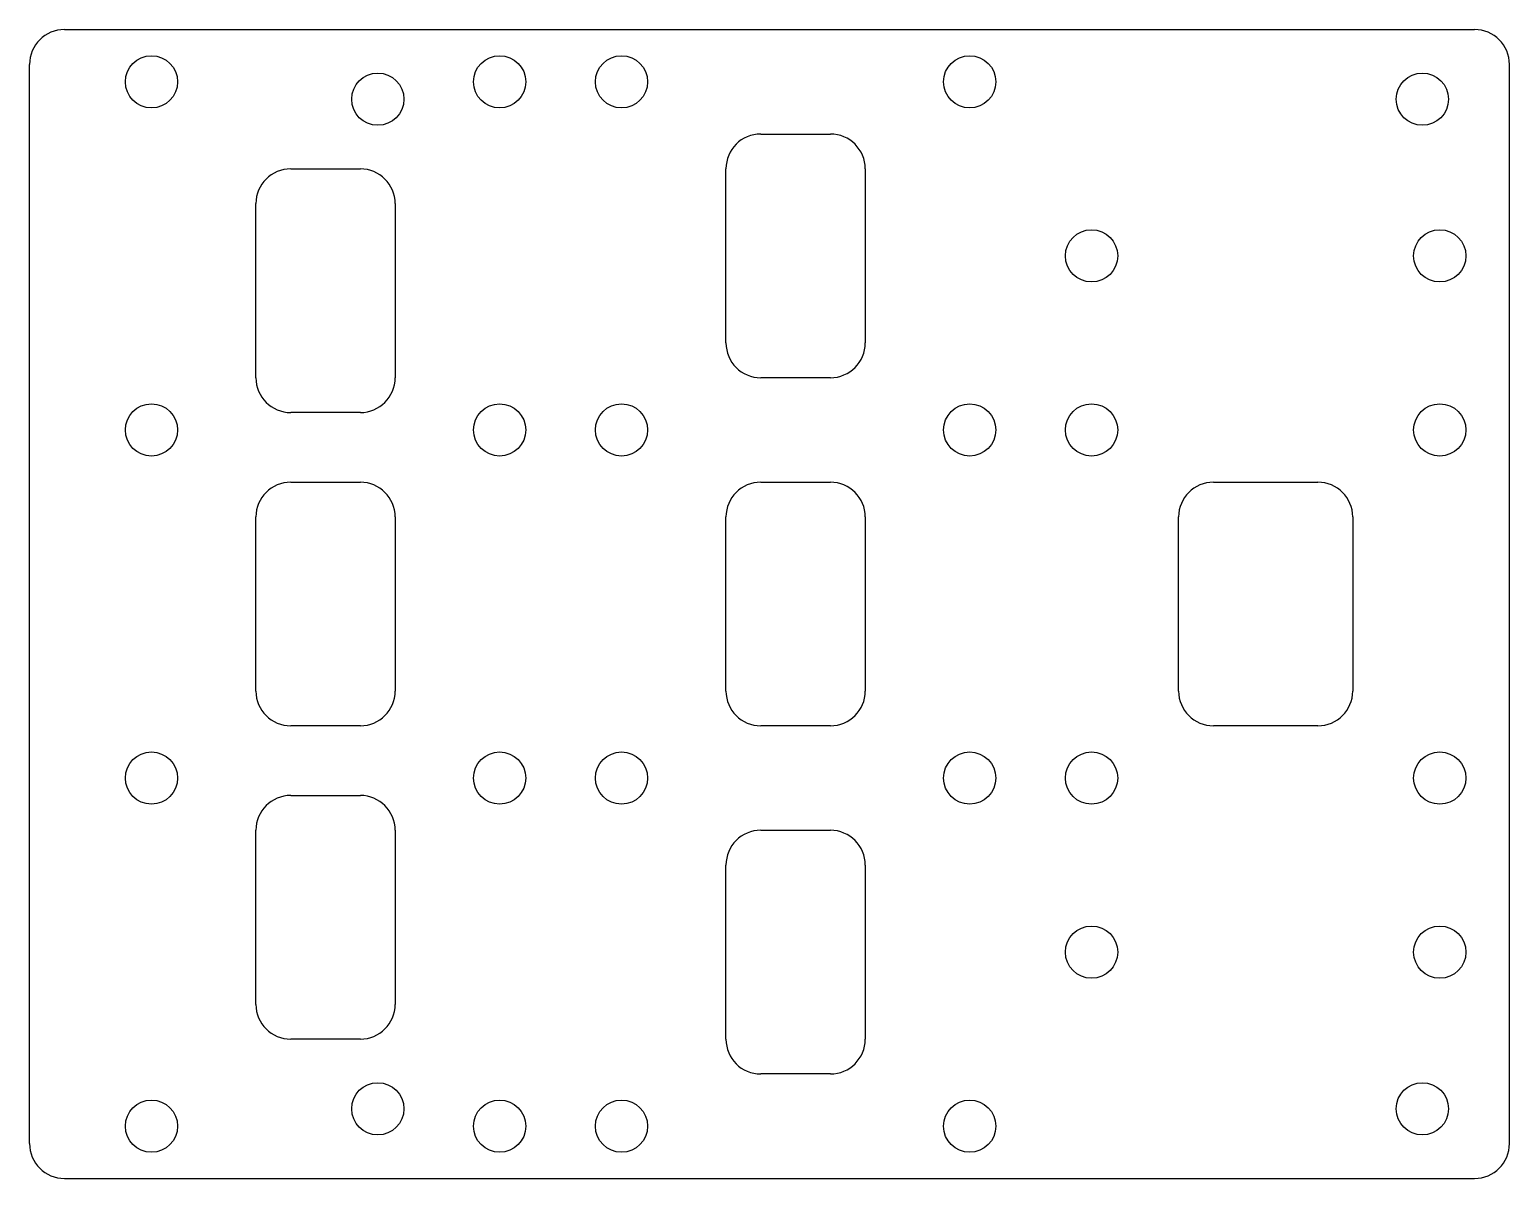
# Model space of a CAD drawing. Extents: x 0 to 85, y 0 to 66.
import ezdxf

# ---------------------------------------------------------------- set-up
doc = ezdxf.new("R2010")
doc.units = 0
doc.layers.get('0').update_dxf_attribs({"linetype": 'CONTINUOUS'})

msp = doc.modelspace()

# ---------------------------------------------------------------- linework, layer by layer
for p, q in [((2, 66), (83, 66)), ((0, 2), (0, 64)), ((85, 2), (85, 64)), ((42, 60), (46, 60)), ((15, 58), (19, 58)), ((40, 48), (40, 58)), ((48, 58), (48, 48)), ((13, 46), (13, 56)), ((21, 56), (21, 46)), ((46, 46), (42, 46)), ((19, 44), (15, 44)), ((15, 40), (19, 40)), ((42, 40), (46, 40)), ((68, 40), (74, 40)), ((13, 28), (13, 38)), ((21, 38), (21, 28)), ((40, 28), (40, 38)), ((48, 38), (48, 28)), ((66, 28), (66, 38)), ((76, 38), (76, 28)), ((19, 26), (15, 26)), ((46, 26), (42, 26)), ((74, 26), (68, 26)), ((15, 22), (19, 22)), ((13, 10), (13, 20)), ((21, 20), (21, 10)), ((42, 20), (46, 20)), ((40, 8), (40, 18)), ((48, 18), (48, 8)), ((19, 8), (15, 8)), ((46, 6), (42, 6)), ((2, 0), (83, 0))]:
    msp.add_line(p, q)
for centre in [(7, 63), (27, 63), (34, 63), (54, 63), (20, 62), (80, 62), (61, 53), (81, 53), (7, 43), (27, 43), (34, 43), (54, 43), (61, 43), (81, 43), (7, 23), (27, 23), (34, 23), (54, 23), (61, 23), (81, 23), (61, 13), (81, 13), (20, 4), (80, 4), (7, 3), (27, 3), (34, 3), (54, 3)]:
    msp.add_circle(centre, 1.5)
for centre, start, end in [((2, 64), 90, 180), ((83, 64), 0, 90), ((42, 58), 90, 180), ((46, 58), 0, 90), ((15, 56), 90, 180), ((19, 56), 0, 90), ((42, 48), 180, 270), ((46, 48), 270, 0), ((15, 46), 180, 270), ((19, 46), 270, 0), ((15, 38), 90, 180), ((19, 38), 0, 90), ((42, 38), 90, 180), ((46, 38), 0, 90), ((68, 38), 90, 180), ((74, 38), 0, 90), ((15, 28), 180, 270), ((19, 28), 270, 0), ((42, 28), 180, 270), ((46, 28), 270, 0), ((68, 28), 180, 270), ((74, 28), 270, 0), ((15, 20), 90, 180), ((19, 20), 0, 90), ((42, 18), 90, 180), ((46, 18), 0, 90), ((15, 10), 180, 270), ((19, 10), 270, 0), ((42, 8), 180, 270), ((46, 8), 270, 0), ((2, 2), 180, 270), ((83, 2), 270, 0)]:
    msp.add_arc(centre, 2, start, end)

doc.saveas('drawing.dxf')
